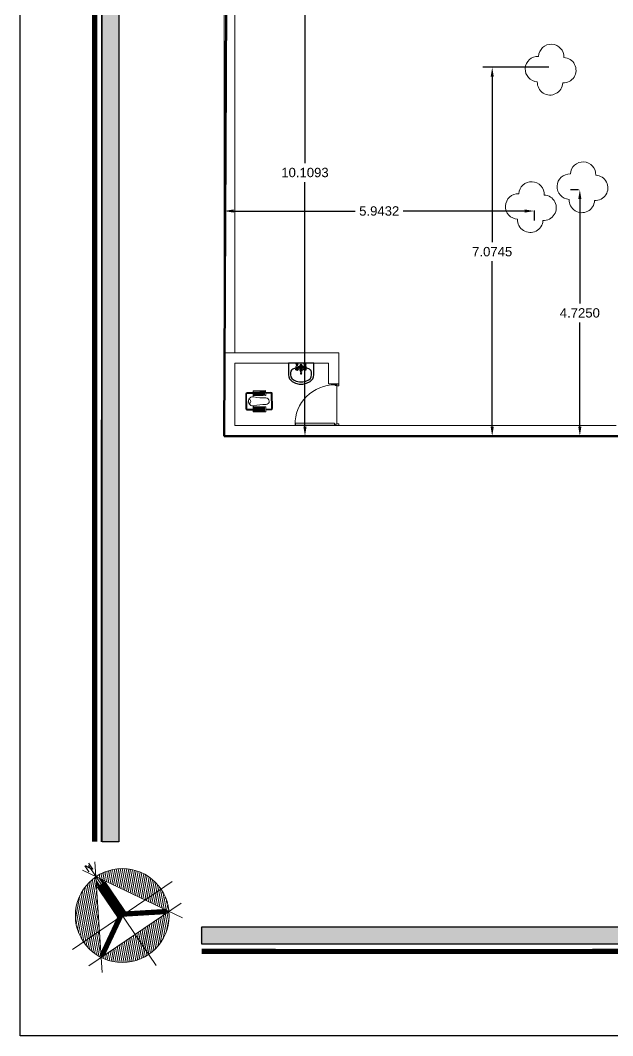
# Model space of a CAD drawing. Header units: inches. Extents: x 70 to 1974, y -315 to 363.
# Drawn here: x 101.33 to 112.69, y -314.66 to -295.18 of the extents above; entities that cross this region are included whole.
import ezdxf

# ---------------------------------------------------------------- set-up
doc = ezdxf.new("R2010")
doc.units = ezdxf.units.IN
doc.header["$MEASUREMENT"] = 0
doc.linetypes.add('Ncc_0', pattern=[28, 4, 4, 4, 4, 4, 4, 4])
for name, color, linetype, lineweight in [('1', 19, 'Continuous', 5), ('3', 244, 'Continuous', 20), ('Building', 252, 'Ncc_0', 0), ('LAYER1', 8, 'Continuous', 9), ('Single_Tree', 3, 'Ncc_0', 0)]:
    doc.layers.add(name, color=color, linetype=linetype, lineweight=lineweight)
for name, color, linetype in [('7', 7, 'Continuous'), ('Dimention', 7, 'Continuous'), ('fer', 8, 'Continuous')]:
    doc.layers.add(name, color=color, linetype=linetype)
doc.styles.add('ROMANTICBOLD', font='romb____.pfb')
doc.styles.get("Standard").update_dxf_attribs({"font": 'arial.ttf'})
doc.dimstyles.get("Standard").update_dxf_attribs({"dimtxt": 0.18, "dimasz": 0.18, "dimexe": 0.18, "dimexo": 0.0625, "dimgap": 0.09, "dimtad": 0, "dimtih": 1, "dimtoh": 1, "dimdec": 4, "dimzin": 0, "dimdsep": 46, "dimtxsty": 'Standard', "dimcen": 0.09, "dimadec": 0, "dimazin": 0, "dimtfac": 1, "dimtdec": 4, "dimtofl": 0, "dimtmove": 0, "dimatfit": 3, "dimfxl": 0, "dimtolj": 1, "dimtzin": 0, "dimarcsym": 0})
pattern_1 = [(79.1706, (-480.110343, -200.36177), (-0.0368391, 0.007047), [])]

# ---------------------------------------------------------------- blocks, each defined once
blk = doc.blocks.new('k1')
at = {"true_color": 0x636466}
h = blk.add_hatch(color=251, dxfattribs=at)
h.dxf.hatch_style = 1
h.paths.add_polyline_path([(-480.494, -162.334), (-480.494, -163.026), (-480.494, -198.947), (-480.18, -198.947), (-480.18, -162.334)])
h = blk.add_hatch(color=251, dxfattribs=at)
h.dxf.hatch_style = 1
h.paths.add_polyline_path([(-454.827, -165.571), (-455.45, -165.571), (-455.45, -165.709), (-454.827, -165.709)])
h.paths.add_polyline_path([(-454.689, -165.571), (-454.827, -165.571), (-454.827, -165.709), (-454.689, -165.709)])
h.paths.add_polyline_path([(-454.066, -165.571), (-454.689, -165.571), (-454.689, -165.709), (-454.204, -165.709), (-454.204, -166.955), (-454.827, -166.955), (-454.827, -167.646), (-454.689, -167.646), (-454.689, -167.093), (-454.066, -167.093)])
h.paths.add_polyline_path([(-454.689, -165.709), (-454.827, -165.709), (-454.827, -166.263), (-455.45, -166.263), (-455.45, -167.785), (-454.204, -167.785), (-454.204, -169.03), (-454.827, -169.03), (-454.827, -169.722), (-454.689, -169.722), (-454.689, -169.168), (-454.066, -169.168), (-454.066, -167.646), (-455.311, -167.646), (-455.311, -166.401), (-454.689, -166.401)])
h.paths.add_polyline_path([(-454.689, -167.785), (-454.827, -167.785), (-454.827, -168.338), (-455.45, -168.338), (-455.45, -169.722), (-455.311, -169.722), (-455.311, -168.477), (-454.689, -168.477)], flags=17)
h.paths.add_polyline_path([(-454.066, -169.722), (-455.45, -169.722), (-455.45, -169.86), (-454.204, -169.86), (-454.204, -171.105), (-454.827, -171.105), (-454.827, -171.797), (-454.689, -171.797), (-454.689, -171.244), (-454.066, -171.244)])
h.paths.add_polyline_path([(-458.689, -165.015), (-454.915, -165.015), (-454.915, -164.564), (-458.689, -164.564)], flags=9)
h.paths.add_polyline_path([(-467.609, -178.781), (-470.907, -178.781), (-470.907, -178.172), (-467.609, -178.172)], flags=9)
h.paths.add_polyline_path([(-466.931, -177.119), (-469.487, -177.119), (-469.487, -176.346), (-466.931, -176.346)], flags=9)
h.paths.add_polyline_path([(-467.782, -172.259), (-469.571, -172.259), (-469.571, -171.585), (-467.782, -171.585)], flags=9)
h.paths.add_polyline_path([(-468.551, -174.793), (-470.301, -174.793), (-470.301, -174.365), (-468.551, -174.365)], flags=9)
h.paths.add_polyline_path([(-467.724, -173.49), (-470.475, -173.49), (-470.475, -173.025), (-467.724, -173.025)], flags=9)
h.paths.add_polyline_path([(-470.15, -195.618), (-469.682, -195.65), (-469.586, -195.11), (-470.054, -195.078)], flags=9)
h.paths.add_polyline_path([(-466.57, -183.209), (-469.999, -183.238), (-470.004, -182.668), (-466.574, -182.639)], flags=9)
h.paths.add_polyline_path([(-470.478, -170.528), (-466.284, -170.528), (-466.284, -170.027), (-470.478, -170.027)], flags=9)
h.paths.add_polyline_path([(-470.593, -194.832), (-470.125, -194.864), (-470.03, -194.324), (-470.498, -194.292)], flags=9)
h.paths.add_polyline_path([(-468.421, -194.857), (-469.863, -194.869), (-469.868, -194.262), (-468.426, -194.25)], flags=9)
h.paths.add_polyline_path([(-465.593, -194.845), (-466.798, -194.855), (-466.803, -194.285), (-465.598, -194.275)], flags=9)
h.paths.add_polyline_path([(-467.968, -194.816), (-466.945, -194.848), (-466.85, -194.308), (-467.873, -194.276)], flags=9)
h.paths.add_polyline_path([(-469.799, -184.454), (-469.124, -184.476), (-469.057, -184.093), (-469.732, -184.071)], flags=9)
h.paths.add_polyline_path([(-469.145, -184.223), (-469.056, -184.231), (-469.032, -184.09), (-469.121, -184.082)], flags=9)
h.paths.add_polyline_path([(-470.516, -184.115), (-470.452, -184.122), (-470.433, -184.012), (-470.497, -184.006)], flags=9)
h.paths.add_polyline_path([(-470.604, -184.446), (-470.501, -184.454), (-470.476, -184.31), (-470.579, -184.302)], flags=9)
h.paths.add_polyline_path([(-470.709, -184.394), (-469.787, -184.414), (-469.728, -184.073), (-470.65, -184.053)], flags=9)
h.paths.add_polyline_path([(-469.759, -183.839), (-469.083, -183.861), (-469.017, -183.478), (-469.692, -183.456)], flags=9)
h.paths.add_polyline_path([(-469.105, -183.589), (-469.016, -183.597), (-468.991, -183.457), (-469.08, -183.449)], flags=9)
h.paths.add_polyline_path([(-470.52, -183.503), (-470.456, -183.509), (-470.437, -183.4), (-470.501, -183.394)], flags=9)
h.paths.add_polyline_path([(-470.608, -183.833), (-470.505, -183.841), (-470.48, -183.698), (-470.583, -183.689)], flags=9)
h.paths.add_polyline_path([(-470.714, -183.781), (-469.792, -183.801), (-469.732, -183.46), (-470.654, -183.441)], flags=9)
h.paths.add_polyline_path([(-465.615, -193.071), (-467.555, -193.087), (-467.56, -192.487), (-465.62, -192.471)], flags=9)
h.paths.add_polyline_path([(-465.592, -179.89), (-468.589, -179.915), (-468.594, -179.322), (-465.597, -179.297)], flags=9)
h.paths.add_polyline_path([(-465.602, -175.972), (-467.829, -175.991), (-467.834, -175.398), (-465.607, -175.38)], flags=9)
h.paths.add_polyline_path([(-465.611, -178.776), (-467.693, -178.793), (-467.698, -178.186), (-465.616, -178.168)], flags=9)
h.paths.add_polyline_path([(-465.611, -174.852), (-467.434, -174.868), (-467.439, -174.275), (-465.616, -174.26)], flags=9)
h.paths.add_polyline_path([(-465.613, -173.535), (-467.616, -173.552), (-467.621, -172.975), (-465.618, -172.958)], flags=9)
h.paths.add_polyline_path([(-465.643, -172.095), (-466.68, -172.103), (-466.684, -171.676), (-465.646, -171.667)], flags=9)
h.paths.add_polyline_path([(-465.632, -190.979), (-467.666, -190.979), (-467.666, -190.484), (-465.632, -190.484)], flags=9)
h.paths.add_polyline_path([(-465.506, -186.558), (-470.98, -186.604), (-470.985, -186.027), (-465.511, -185.981)], flags=9)
h.paths.add_polyline_path([(-465.624, -192.028), (-466.566, -192.028), (-466.566, -191.448), (-465.624, -191.448)], flags=9)
h.paths.add_polyline_path([(-465.618, -195.619), (-467.558, -195.636), (-467.562, -195.111), (-465.622, -195.094)], flags=9)
h.paths.add_polyline_path([(-468.93, -195.763), (-469.515, -195.763), (-469.515, -194.968), (-468.93, -194.968)], flags=9)
h.paths.add_polyline_path([(-467.711, -185.632), (-468.726, -185.632), (-468.726, -185.165), (-467.711, -185.165)], flags=9)
h.paths.add_polyline_path([(-465.577, -185.577), (-467.356, -185.592), (-467.359, -185.194), (-465.581, -185.179)], flags=9)
h.paths.add_polyline_path([(-466.799, -185.081), (-470.154, -185.081), (-470.154, -184.609), (-466.799, -184.609)], flags=9)
h.paths.add_polyline_path([(-467.388, -184.431), (-469.055, -184.445), (-469.058, -184.085), (-467.391, -184.071)], flags=9)
h.paths.add_polyline_path([(-467.401, -183.784), (-468.679, -183.795), (-468.683, -183.396), (-467.405, -183.385)], flags=9)
h.paths.add_polyline_path([(-466.172, -184.329), (-466.593, -184.333), (-466.596, -183.978), (-466.175, -183.975)], flags=9)
h.paths.add_polyline_path([(-465.542, -183.897), (-467.195, -183.911), (-467.198, -183.556), (-465.545, -183.542)], flags=9)
h.paths.add_polyline_path([(-465.6, -185.063), (-466.791, -185.073), (-466.795, -184.685), (-465.603, -184.675)], flags=9)
h.paths.add_polyline_path([(-470.839, -185.033), (-470.17, -185.054), (-470.108, -184.701), (-470.777, -184.68)], flags=9)
h.paths.add_polyline_path([(-455.704, -188.448), (-455.753, -188.448), (-455.753, -188.3), (-455.704, -188.3)], flags=9)
h.paths.add_polyline_path([(-454.642, -188.538), (-455.695, -188.538), (-455.695, -188.141), (-454.642, -188.141)], flags=9)
h.paths.add_polyline_path([(-455.268, -187.412), (-455.317, -187.412), (-455.317, -187.264), (-455.268, -187.264)], flags=9)
h.paths.add_polyline_path([(-454.615, -187.519), (-455.25, -187.519), (-455.25, -187.094), (-454.615, -187.094)], flags=9)
h.paths.add_polyline_path([(-455.108, -180.209), (-455.157, -180.209), (-455.157, -180.061), (-455.108, -180.061)], flags=9)
h.paths.add_polyline_path([(-454.89, -181.06), (-454.939, -181.06), (-454.939, -180.912), (-454.89, -180.912)], flags=9)
h.paths.add_polyline_path([(-454.979, -182.003), (-455.028, -182.003), (-455.028, -181.855), (-454.979, -181.855)], flags=9)
h.paths.add_polyline_path([(-455.364, -183.852), (-455.413, -183.852), (-455.413, -183.704), (-455.364, -183.704)], flags=9)
h.paths.add_polyline_path([(-455.483, -184.728), (-455.532, -184.728), (-455.532, -184.58), (-455.483, -184.58)], flags=9)
h.paths.add_polyline_path([(-454.638, -186.542), (-455.319, -186.542), (-455.319, -186.117), (-454.638, -186.117)], flags=9)
h.paths.add_polyline_path([(-454.134, -187.483), (-454.69, -187.483), (-454.69, -187.14), (-454.134, -187.14)], flags=9)
h.paths.add_polyline_path([(-454.134, -186.498), (-454.69, -186.498), (-454.69, -186.156), (-454.134, -186.156)], flags=9)
h.paths.add_polyline_path([(-454.125, -184.832), (-455.493, -184.832), (-455.493, -184.383), (-454.125, -184.383)], flags=9)
h.paths.add_polyline_path([(-454.092, -184.051), (-455.371, -184.051), (-455.371, -183.507), (-454.092, -183.507)], flags=9)
h.paths.add_polyline_path([(-454.262, -182.105), (-454.954, -182.105), (-454.954, -181.68), (-454.262, -181.68)], flags=9)
h.paths.add_polyline_path([(-454.281, -181.174), (-454.887, -181.174), (-454.887, -180.729), (-454.281, -180.729)], flags=9)
h.paths.add_polyline_path([(-454.146, -180.322), (-455.083, -180.322), (-455.083, -179.872), (-454.146, -179.872)], flags=9)
h.paths.add_polyline_path([(-454.078, -173.263), (-457.348, -173.32), (-457.364, -172.388), (-454.094, -172.33)], flags=9)
h.paths.add_polyline_path([(-454.137, -185.417), (-455.191, -185.417), (-455.191, -185.149), (-454.137, -185.149)], flags=9)
h.paths.add_polyline_path([(-454.116, -185.96), (-455.045, -185.96), (-455.045, -185.69), (-454.116, -185.69)], flags=9)
h.paths.add_polyline_path([(-454.087, -190.734), (-454.831, -190.734), (-454.831, -190.43), (-454.087, -190.43)], flags=9)
h.paths.add_polyline_path([(-454.134, -188.532), (-454.69, -188.532), (-454.69, -188.19), (-454.134, -188.19)], flags=9)
h.paths.add_polyline_path([(-455.303, -186.432), (-455.352, -186.432), (-455.352, -186.285), (-455.303, -186.285)], flags=9)
h.paths.add_polyline_path([(-455.588, -190.804), (-456.639, -190.804), (-456.639, -190.392), (-455.588, -190.392)], flags=9)
h.paths.add_polyline_path([(-454.1, -190.156), (-454.85, -190.156), (-454.85, -189.834), (-454.1, -189.834)], flags=9)
h.paths.add_polyline_path([(-456.531, -190.139), (-455.724, -190.139), (-455.724, -189.861), (-456.531, -189.861)], flags=9)
h.paths.add_polyline_path([(-454.233, -175.658), (-456.156, -175.658), (-456.156, -175.326), (-454.233, -175.326)], flags=9)
h = blk.add_hatch(color=251, dxfattribs=at)
h.dxf.hatch_style = 1
h.paths.add_polyline_path([(-455.964, -200.582), (-463.898, -200.582), (-478.607, -200.582), (-478.607, -200.896), (-455.964, -200.896)])
at = {"layer": '3'}
h = blk.add_hatch(dxfattribs=at)
h.set_pattern_fill('ANSI31', color=256, scale=0.300057, angle=34.1706)
h.set_pattern_definition(pattern_1)
h.paths.add_polyline_path([(-480.616, -199.617), (-480.549, -200.659), (-480.855, -200.867, -0.414214)])
h = blk.add_hatch(dxfattribs=at)
h.set_pattern_fill('ANSI31', color=256, scale=0.300057, angle=34.1706)
h.set_pattern_definition(pattern_1)
h.paths.add_polyline_path([(-480.616, -199.617), (-479.672, -200.064), (-479.366, -199.856, 0.414214)])
h = blk.add_hatch(dxfattribs=at)
h.set_pattern_fill('ANSI31', color=256, scale=0.300057, angle=34.1706)
h.set_pattern_definition(pattern_1)
h.paths.add_polyline_path([(-479.672, -200.064), (-479.366, -199.856, -0.127479), (-479.214, -200.282)])
h = blk.add_hatch(dxfattribs=at)
h.set_pattern_fill('ANSI31', color=256, scale=0.300057, angle=34.1706)
h.set_pattern_definition(pattern_1)
h.paths.add_polyline_path([(-479.21, -200.362, 0.022306), (-479.214, -200.282), (-480.516, -201.165, 0.55871)])
h = blk.add_hatch(dxfattribs=at)
h.set_pattern_fill('ANSI31', color=256, scale=0.300057, angle=34.1706)
h.set_pattern_definition(pattern_1)
h.paths.add_polyline_path([(-479.865, -200.724), (-479.605, -201.107, 0.248537), (-479.21, -200.362, 0.022306), (-479.214, -200.282)])
h = blk.add_hatch(dxfattribs=at)
h.set_pattern_fill('ANSI31', color=256, scale=0.300057, angle=34.1706)
h.set_pattern_definition(pattern_1)
h.paths.add_polyline_path([(-480.516, -201.165), (-480.549, -200.659), (-480.855, -200.867, 0.127479)])
for p, q in [((-480.178, -162.634), (-480.178, -198.949)), ((-478.592, -200.906), (-455.337, -200.906))]:
    blk.add_line(p, q)
for points in [[(-452.366, -202.667), (-482.066, -202.667), (-482.066, -160.662), (-452.366, -160.662)], [(-482.066, -160.662), (-452.366, -160.662), (-452.366, -202.667), (-482.066, -202.667)], [(-478.592, -200.906), (-455.963, -200.906), (-455.963, -200.582), (-478.592, -200.582)]]:
    blk.add_lwpolyline(points, close=True)
blk.add_lwpolyline([(-480.178, -162.634), (-480.178, -198.949), (-480.495, -198.949), (-480.495, -162.319), (-480.178, -162.319)])
for p, q in [((-479.46, -201.319), (-480.76, -199.404)), ((-480.497, -201.453), (-480.634, -199.33)), ((-480.876, -199.494), (-478.954, -200.405)), ((-479.153, -199.712), (-481.068, -201.012)), ((-480.021, -200.356), (-480.454, -199.718)), ((-478.978, -200.122), (-480.751, -201.325)), ((-480.492, -201.115), (-480.516, -201.165))]:
    blk.add_line(p, q, dxfattribs=at)
at = {"layer": '3', "const_width": 0.1}
for points in [[(-480.641, -192.137), (-480.641, -162.319)], [(-480.641, -198.946), (-480.641, -162.319)], [(-480.492, -201.115), (-480.153, -200.391), (-480.561, -199.79)], [(-479.27, -200.285), (-480.068, -200.333), (-480.476, -199.732)], [(-455.063, -201.058), (-478.589, -201.05)], [(-465.54, -201.05), (-471.094, -201.05)]]:
    blk.add_lwpolyline(points, dxfattribs=at)
at = {"layer": '3'}
blk.add_circle((-480.11, -200.362), 0.9, dxfattribs=at)
for points in [[(-480.478, -199.682), (-480.454, -199.718), (-480.57, -199.639), (-480.497, -199.747)], [(-480.606, -199.769), (-480.582, -199.805), (-480.613, -199.668), (-480.539, -199.776)], [(-479.262, -200.259), (-479.271, -200.259), (-479.214, -200.282), (-479.27, -200.285)], [(-479.268, -200.311), (-479.255, -200.31), (-479.27, -200.285), (-479.214, -200.282)], [(-480.519, -201.112), (-480.515, -201.104), (-480.516, -201.165), (-480.492, -201.115)], [(-480.469, -201.126), (-480.474, -201.137), (-480.492, -201.115), (-480.516, -201.165)]]:
    blk.add_solid(points, dxfattribs=at)
at = {"layer": '7', "lineweight": 30}
blk.add_line((-480.506, -198.946), (-480.503, -162.319), dxfattribs=at)
at = {"layer": '3', "style": 'ROMANTICBOLD'}
blk.add_text(' N ', height=0.1452, rotation=34.1994, dxfattribs=at).set_placement((-480.814, -199.571))
blk = doc.blocks.new('DR100K')
at = {"color": 0}
blk.add_line((-0.046, -0.052), (-0.954, -0.052), dxfattribs=at)
at = {"color": 0, "linetype": 'Continuous'}
for p, q in [((-0.059, -0.573), (-0.059, -0.107)), ((-0.059, -0.107), (-0.02, -0.107)), ((-0.019, -0.107), (-0.019, -0.092)), ((-0.019, -0.092), (-0.011, -0.092)), ((-0.011, -0.092), (-0.011, -0.573)), ((-0.059, -1.039), (-0.059, -0.573)), ((-0.011, -0.573), (-0.011, -1.054)), ((-0.02, -1.039), (-0.059, -1.039)), ((-0.019, -1.054), (-0.019, -1.039)), ((-0.011, -1.054), (-0.019, -1.054))]:
    blk.add_line(p, q, dxfattribs=at)
for points in [[(-0.954, -0.052), (-0.954, 0), (-1, 0), (-1, -0.092), (-0.966, -0.092), (-0.966, -0.052)], [(-0.046, -0.052), (-0.046, 0), (0, 0), (0, -0.092), (-0.034, -0.092), (-0.034, -0.052)], [(-0.956, -0.051), (-0.956, -0.002), (-0.998, -0.002), (-0.998, -0.09), (-0.968, -0.09), (-0.968, -0.051)], [(-0.044, -0.051), (-0.044, -0.002), (-0.002, -0.002), (-0.002, -0.09), (-0.032, -0.09), (-0.032, -0.051)]]:
    blk.add_lwpolyline(points, close=True, dxfattribs=at)
blk.add_arc((-0.029, -0.103), 0.951, 179.3821, 270.6161, dxfattribs=at)
blk = doc.blocks.new('KHALAF')
at = {"layer": 'LAYER1', "linetype": 'Continuous'}
for p, q in [((-0.462, -0.185), (-0.378, -0.185)), ((-0.462, -0.205), (-0.378, -0.205)), ((-0.462, -0.225), (-0.378, -0.225)), ((-0.013, -0.185), (-0.097, -0.185)), ((-0.013, -0.205), (-0.097, -0.205)), ((-0.013, -0.225), (-0.097, -0.225)), ((-0.462, -0.245), (-0.378, -0.245)), ((-0.462, -0.265), (-0.378, -0.265)), ((-0.462, -0.285), (-0.378, -0.285)), ((-0.462, -0.305), (-0.378, -0.305)), ((-0.462, -0.325), (-0.378, -0.325)), ((-0.462, -0.345), (-0.378, -0.345)), ((-0.462, -0.365), (-0.378, -0.365)), ((-0.462, -0.385), (-0.378, -0.385)), ((-0.462, -0.405), (-0.378, -0.405)), ((-0.462, -0.425), (-0.378, -0.425)), ((-0.013, -0.245), (-0.097, -0.245)), ((-0.013, -0.265), (-0.097, -0.265)), ((-0.013, -0.285), (-0.097, -0.285)), ((-0.013, -0.305), (-0.097, -0.305)), ((-0.013, -0.325), (-0.097, -0.325)), ((-0.013, -0.345), (-0.097, -0.345)), ((-0.013, -0.365), (-0.097, -0.365)), ((-0.013, -0.385), (-0.097, -0.385)), ((-0.013, -0.405), (-0.097, -0.405)), ((-0.013, -0.425), (-0.097, -0.425))]:
    blk.add_line(p, q, dxfattribs=at)
for points in [[(-0.477, -0.168), (-0.477, -0.453), (-0.364, -0.453), (-0.364, -0.168)], [(0.002, -0.168), (0.002, -0.453), (-0.111, -0.453), (-0.111, -0.168)]]:
    blk.add_lwpolyline(points, close=True, dxfattribs=at)
for points in [[(-0.438, -0.168), (-0.438, -0.031, -0.414214), (-0.408, -0.001), (-0.068, -0.001, -0.414214), (-0.038, -0.031), (-0.038, -0.168, -0.414214)], [(-0.418, -0.168), (-0.418, -0.031, -0.414214), (-0.408, -0.021), (-0.068, -0.021, -0.414214), (-0.058, -0.031), (-0.058, -0.168, -0.414214)], [(-0.038, -0.453), (-0.038, -0.571, -0.414214), (-0.068, -0.601), (-0.408, -0.601, -0.414214), (-0.438, -0.571), (-0.438, -0.453)], [(-0.058, -0.453), (-0.058, -0.571, -0.414214), (-0.068, -0.581), (-0.408, -0.581, -0.414214), (-0.418, -0.571)], [(-0.418, -0.571), (-0.418, -0.453, -0.414214)]]:
    blk.add_lwpolyline(points, format="xyb", dxfattribs=at)
for centre, radius, start, end in [((-0.238, -0.162), 0.103, 90, 192.2454), ((-1.509, -0.438), 1.199, 359.0688, 12.2454), ((-0.238, -0.065), 0.0484, 186.9447, 353.0553), ((-0.238, -0.162), 0.103, 347.7546, 90), ((1.034, -0.438), 1.199, 167.7546, 180.9312), ((-0.238, -0.459), 0.0733, 179.0688, 270), ((-0.238, -0.459), 0.0733, 270, 0.9312)]:
    blk.add_arc(centre, radius, start, end, dxfattribs=at)
blk = doc.blocks.new('DASTSHO')
at = {"layer": 'fer', "linetype": 'Continuous'}
h = blk.add_hatch(dxfattribs=at)
h.set_pattern_fill('EMPTY_FILL', color=256, scale=1000000.0, style=0)
h.set_pattern_definition([(0, (1000000, 1000000), (0, 1000000), [1e-05, -1000000])])
h.paths.add_polyline_path([(-0.3, 0), (-0.3, -0.28), (-0.297, -0.312), (-0.289, -0.342), (-0.276, -0.371), (-0.259, -0.398), (-0.237, -0.421), (-0.211, -0.44), (-0.145, -0.473), (-0.074, -0.493), (0, -0.5), (0.074, -0.493), (0.145, -0.473), (0.211, -0.44), (0.237, -0.421), (0.259, -0.398), (0.276, -0.371), (0.289, -0.342), (0.297, -0.312), (0.3, -0.28), (0.3, 0)], flags=0)
at = {"layer": 'fer', "linetype": 'ByBlock'}
for p, q in [((-0.3, 0), (-0.3, -0.28)), ((-0.27, 0), (-0.3, 0)), ((0.27, 0), (-0.27, 0)), ((0.3, 0), (0.27, 0)), ((0.3, -0.28), (0.3, 0)), ((-0.248, -0.206), (-0.25, -0.224)), ((-0.25, -0.224), (-0.25, -0.28)), ((-0.242, -0.189), (-0.248, -0.206)), ((-0.232, -0.172), (-0.242, -0.189)), ((-0.218, -0.157), (-0.232, -0.172)), ((-0.201, -0.145), (-0.218, -0.157)), ((-0.181, -0.134), (-0.201, -0.145)), ((-0.159, -0.127), (-0.181, -0.134)), ((-0.136, -0.122), (-0.159, -0.127)), ((-0.112, -0.12), (-0.136, -0.122)), ((-0.014, -0.12), (-0.112, -0.12)), ((0.112, -0.12), (0.008, -0.12)), ((0.136, -0.122), (0.112, -0.12)), ((0.159, -0.127), (0.136, -0.122)), ((0.181, -0.134), (0.159, -0.127)), ((0.201, -0.145), (0.181, -0.134)), ((0.218, -0.157), (0.201, -0.145)), ((0.232, -0.172), (0.218, -0.157)), ((0.242, -0.189), (0.232, -0.172)), ((0.248, -0.206), (0.242, -0.189)), ((0.25, -0.224), (0.248, -0.206)), ((0.25, -0.28), (0.25, -0.224))]:
    blk.add_line(p, q, dxfattribs=at)
at = {"layer": 'fer'}
for p, q in [((-0.124, -0.104), (-0.118, -0.113)), ((-0.123, -0.153), (-0.118, -0.121)), ((-0.123, -0.16), (-0.123, -0.153)), ((-0.123, -0.16), (-0.123, -0.153)), ((-0.12, -0.153), (-0.116, -0.121)), ((-0.12, -0.16), (-0.12, -0.153)), ((-0.115, -0.121), (-0.119, -0.153)), ((-0.119, -0.16), (-0.119, -0.153)), ((-0.073, -0.164), (-0.119, -0.164)), ((-0.118, -0.121), (-0.118, -0.113)), ((-0.074, -0.113), (-0.118, -0.113)), ((-0.118, -0.153), (-0.114, -0.121)), ((-0.074, -0.121), (-0.118, -0.121)), ((-0.118, -0.16), (-0.118, -0.153)), ((-0.116, -0.018), (-0.076, -0.018)), ((-0.116, -0.023), (-0.116, -0.018)), ((-0.116, -0.023), (-0.076, -0.023)), ((-0.116, -0.023), (-0.106, -0.038)), ((-0.113, -0.121), (-0.116, -0.153)), ((-0.116, -0.16), (-0.116, -0.153)), ((-0.115, -0.153), (-0.112, -0.121)), ((-0.115, -0.16), (-0.115, -0.153)), ((-0.114, -0.153), (-0.11, -0.121)), ((-0.114, -0.16), (-0.114, -0.153)), ((-0.108, -0.153), (-0.106, -0.121)), ((-0.108, -0.164), (-0.108, -0.153)), ((-0.106, -0.047), (-0.106, -0.038)), ((-0.106, -0.153), (-0.104, -0.121)), ((-0.106, -0.164), (-0.106, -0.153)), ((-0.105, -0.165), (-0.105, -0.164)), ((-0.102, -0.121), (-0.103, -0.153)), ((-0.103, -0.164), (-0.103, -0.153)), ((-0.091, -0.169), (-0.101, -0.169)), ((-0.098, -0.153), (-0.098, -0.121)), ((-0.098, -0.164), (-0.098, -0.153)), ((-0.098, -0.164), (-0.098, -0.153)), ((-0.096, -0.164), (-0.096, -0.121)), ((-0.094, -0.153), (-0.094, -0.121)), ((-0.094, -0.164), (-0.094, -0.153)), ((-0.09, -0.121), (-0.089, -0.153)), ((-0.089, -0.164), (-0.089, -0.153)), ((-0.087, -0.153), (-0.088, -0.121)), ((-0.087, -0.164), (-0.087, -0.153)), ((-0.087, -0.165), (-0.087, -0.164)), ((-0.076, -0.023), (-0.086, -0.038)), ((-0.086, -0.071), (-0.086, -0.038)), ((-0.084, -0.153), (-0.086, -0.121)), ((-0.084, -0.164), (-0.084, -0.153)), ((-0.079, -0.153), (-0.082, -0.121)), ((-0.077, -0.153), (-0.08, -0.121)), ((-0.079, -0.121), (-0.076, -0.153)), ((-0.079, -0.16), (-0.079, -0.153)), ((-0.074, -0.153), (-0.078, -0.121)), ((-0.077, -0.121), (-0.073, -0.153)), ((-0.077, -0.16), (-0.077, -0.153)), ((-0.076, -0.023), (-0.076, -0.018)), ((-0.072, -0.153), (-0.076, -0.121)), ((-0.076, -0.16), (-0.076, -0.153)), ((-0.073, -0.111), (-0.074, -0.113)), ((-0.074, -0.121), (-0.074, -0.113)), ((-0.069, -0.153), (-0.074, -0.121)), ((-0.074, -0.16), (-0.074, -0.153)), ((-0.073, -0.16), (-0.073, -0.153)), ((-0.072, -0.16), (-0.072, -0.153)), ((-0.069, -0.16), (-0.069, -0.153)), ((-0.069, -0.16), (-0.069, -0.153)), ((-0.061, -0.104), (-0.066, -0.106)), ((-0.057, -0.079), (-0.023, -0.079)), ((-0.04, -0.099), (-0.018, -0.099)), ((-0.028, -0.16), (-0.013, -0.196)), ((-0.014, -0.118), (-0.026, -0.066)), ((-0.016, -0.054), (0.01, -0.054)), ((-0.013, -0.196), (0.007, -0.196)), ((-0.012, -0.14), (-0.012, -0.083)), ((0.005, -0.14), (0.005, -0.083)), ((0.022, -0.16), (0.007, -0.196)), ((0.008, -0.118), (0.02, -0.066)), ((0.034, -0.099), (0.012, -0.099)), ((0.051, -0.079), (0.017, -0.079)), ((0.055, -0.104), (0.06, -0.106)), ((0.063, -0.153), (0.068, -0.121)), ((0.063, -0.16), (0.063, -0.153)), ((0.063, -0.16), (0.063, -0.153)), ((0.066, -0.153), (0.07, -0.121)), ((0.066, -0.16), (0.066, -0.153)), ((0.067, -0.111), (0.068, -0.113)), ((0.071, -0.121), (0.067, -0.153)), ((0.067, -0.16), (0.067, -0.153)), ((0.067, -0.164), (0.113, -0.164)), ((0.068, -0.113), (0.112, -0.113)), ((0.068, -0.121), (0.068, -0.113)), ((0.068, -0.121), (0.112, -0.121)), ((0.068, -0.153), (0.072, -0.121)), ((0.068, -0.16), (0.068, -0.153)), ((0.073, -0.121), (0.069, -0.153)), ((0.069, -0.16), (0.069, -0.153)), ((0.07, -0.023), (0.07, -0.018)), ((0.11, -0.018), (0.07, -0.018)), ((0.07, -0.023), (0.08, -0.038)), ((0.11, -0.023), (0.07, -0.023)), ((0.071, -0.153), (0.074, -0.121)), ((0.071, -0.16), (0.071, -0.153)), ((0.072, -0.153), (0.075, -0.121)), ((0.072, -0.16), (0.072, -0.153)), ((0.077, -0.153), (0.079, -0.121)), ((0.077, -0.164), (0.077, -0.153)), ((0.08, -0.071), (0.08, -0.038)), ((0.08, -0.153), (0.082, -0.121)), ((0.08, -0.164), (0.08, -0.153)), ((0.081, -0.165), (0.081, -0.164)), ((0.084, -0.121), (0.083, -0.153)), ((0.083, -0.164), (0.083, -0.153)), ((0.085, -0.169), (0.095, -0.169)), ((0.088, -0.153), (0.088, -0.121)), ((0.088, -0.164), (0.088, -0.153)), ((0.09, -0.164), (0.09, -0.121)), ((0.092, -0.153), (0.092, -0.121)), ((0.092, -0.164), (0.092, -0.153)), ((0.092, -0.164), (0.092, -0.153)), ((0.095, -0.121), (0.096, -0.153)), ((0.096, -0.164), (0.096, -0.153)), ((0.099, -0.153), (0.098, -0.121)), ((0.099, -0.164), (0.099, -0.153)), ((0.099, -0.165), (0.099, -0.164)), ((0.11, -0.023), (0.1, -0.038)), ((0.1, -0.047), (0.1, -0.038)), ((0.102, -0.153), (0.1, -0.121)), ((0.102, -0.164), (0.102, -0.153)), ((0.107, -0.153), (0.104, -0.121)), ((0.109, -0.153), (0.105, -0.121)), ((0.106, -0.121), (0.11, -0.153)), ((0.107, -0.16), (0.107, -0.153)), ((0.112, -0.153), (0.108, -0.121)), ((0.108, -0.121), (0.113, -0.153)), ((0.109, -0.16), (0.109, -0.153)), ((0.11, -0.023), (0.11, -0.018)), ((0.114, -0.153), (0.11, -0.121)), ((0.11, -0.16), (0.11, -0.153)), ((0.117, -0.104), (0.112, -0.113)), ((0.112, -0.121), (0.112, -0.113)), ((0.116, -0.153), (0.112, -0.121)), ((0.112, -0.16), (0.112, -0.153)), ((0.113, -0.16), (0.113, -0.153)), ((0.114, -0.16), (0.114, -0.153)), ((0.116, -0.16), (0.116, -0.153)), ((0.117, -0.16), (0.117, -0.153))]:
    blk.add_line(p, q, dxfattribs=at)
at = {"layer": 'fer', "linetype": 'ByBlock'}
blk.add_lwpolyline([(0, -0.224), (-0.012, -0.229), (-0.018, -0.241), (-0.012, -0.254), (0, -0.259), (0.012, -0.254), (0.018, -0.241), (0.012, -0.229)], close=True, dxfattribs=at)
blk.add_lwpolyline([(0, -0.224), (-0.012, -0.229), (-0.018, -0.241), (-0.012, -0.254), (0, -0.259), (0.012, -0.254), (0.018, -0.241), (0.012, -0.229)], close=True, dxfattribs=at)
for points in [[(-0.3, -0.28), (-0.294, -0.327), (-0.276, -0.371), (-0.248, -0.41), (-0.211, -0.44)], [(-0.25, -0.28), (-0.242, -0.326), (-0.22, -0.366), (-0.185, -0.397)], [(-0.211, -0.44), (-0.131, -0.478), (-0.044, -0.498), (0.044, -0.498), (0.131, -0.478), (0.211, -0.44)], [(-0.185, -0.397), (-0.115, -0.431), (-0.039, -0.448), (0.039, -0.448), (0.115, -0.431), (0.185, -0.397)], [(0.185, -0.397), (0.22, -0.366), (0.242, -0.326), (0.25, -0.28)], [(0.211, -0.44), (0.248, -0.41), (0.276, -0.371), (0.294, -0.327), (0.3, -0.28)]]:
    blk.add_lwpolyline(points, dxfattribs=at)
at = {"layer": 'fer'}
for centre, radius in [((-0.003, -0.041), 0.0131), ((-0.003, -0.083), 0.00838), ((-0.003, -0.041), 0.00814), ((-0.003, -0.083), 0.00638)]:
    blk.add_circle(centre, radius, dxfattribs=at)
for centre, radius, start, end in [((-0.096, -0.097), 0.0282, 140.0876, 192.9962), ((-0.119, -0.16), 0.004, 180, 270), ((-0.119, -0.16), 0.004, 180, 270), ((-0.116, -0.16), 0.004, 180, 270), ((-0.115, -0.16), 0.004, 180, 270), ((-0.156, -0.047), 0.05, 320.0876, 0), ((-0.114, -0.16), 0.004, 180, 270), ((-0.112, -0.16), 0.004, 180, 270), ((-0.111, -0.16), 0.004, 180, 270), ((-0.11, -0.16), 0.004, 180, 270), ((-0.101, -0.165), 0.004, 180, 270), ((-0.091, -0.165), 0.004, 270, 0), ((-0.096, -0.097), 0.0282, 60.122, 69.2491), ((-0.083, -0.16), 0.004, 270, 0), ((-0.057, -0.029), 0.05, 240.122, 270), ((-0.081, -0.16), 0.004, 270, 0), ((-0.08, -0.16), 0.004, 270, 0), ((-0.078, -0.16), 0.004, 270, 0), ((-0.077, -0.16), 0.004, 270, 0), ((-0.076, -0.16), 0.004, 270, 0), ((-0.04, -0.149), 0.05, 90, 130.3983), ((-0.073, -0.16), 0.004, 270, 0), ((-0.073, -0.16), 0.004, 270, 0), ((-0.003, -0.068), 0.0279, 117.5903, 204.3145), ((-0.003, -0.091), 0.0279, 196.9433, 246.1873), ((-0.068, -0.123), 0.0542, 317.6979, 11.2911), ((-0.016, -0.064), 0.01, 90, 186.4645), ((0.025, -0.161), 0.0425, 149.7923, 221.2189), ((-0.003, -0.186), 0.005, 221.2189, 318.7811), ((-0.031, -0.161), 0.0425, 318.7811, 30.2077), ((0.062, -0.123), 0.0542, 168.7089, 222.3021), ((-0.003, -0.091), 0.0279, 293.8127, 343.0567), ((-0.003, -0.068), 0.0279, 335.6855, 62.4097), ((0.01, -0.064), 0.01, 353.5355, 90), ((0.034, -0.149), 0.05, 49.6017, 90), ((0.051, -0.029), 0.05, 270, 299.878), ((0.067, -0.16), 0.004, 180, 270), ((0.067, -0.16), 0.004, 180, 270), ((0.07, -0.16), 0.004, 180, 270), ((0.071, -0.16), 0.004, 180, 270), ((0.072, -0.16), 0.004, 180, 270), ((0.073, -0.16), 0.004, 180, 270), ((0.075, -0.16), 0.004, 180, 270), ((0.076, -0.16), 0.004, 180, 270), ((0.09, -0.097), 0.0282, 110.7509, 119.878), ((0.085, -0.165), 0.004, 180, 270), ((0.095, -0.165), 0.004, 270, 0), ((0.15, -0.047), 0.05, 180, 219.9124), ((0.103, -0.16), 0.004, 270, 0), ((0.105, -0.16), 0.004, 270, 0), ((0.106, -0.16), 0.004, 270, 0), ((0.108, -0.16), 0.004, 270, 0), ((0.109, -0.16), 0.004, 270, 0), ((0.11, -0.16), 0.004, 270, 0), ((0.09, -0.097), 0.0282, 347.0038, 39.9124), ((0.112, -0.16), 0.004, 270, 0), ((0.113, -0.16), 0.004, 270, 0)]:
    blk.add_arc(centre, radius, start, end, dxfattribs=at)
blk = doc.blocks.new('Ncc_TREE-flat-2-flat-1')
at = {"layer": 'Single_Tree'}
for centre, start, end in [((0, 0.25), 0, 180), ((-0.25, 0), 90, 270), ((0.25, 0), 270, 90), ((0, -0.25), 180, 0)]:
    blk.add_arc(centre, 0.25, start, end, dxfattribs=at)
blk = doc.blocks.new('*D35')
at = {"color": 0, "lineweight": -2, "transparency": 16777216}
for p, q in [((112.032, -298.433), (111.88, -298.433)), ((112.06, -298.613), (112.06, -300.614)), ((112.06, -302.978), (112.06, -300.978)), ((112.032, -303.158), (111.88, -303.158))]:
    blk.add_line(p, q, dxfattribs=at)
at = {"color": 0, "transparency": 16777216}
for points in [[(112.03, -298.613), (112.09, -298.613), (112.06, -298.433)], [(112.03, -302.978), (112.09, -302.978), (112.06, -303.158)]]:
    blk.add_solid(points, dxfattribs=at)
at = {"layer": 'Defpoints', "color": 0, "transparency": 16777216}
for p in [(112.094, -298.433), (112.06, -303.158), (112.094, -303.158)]:
    blk.add_point(p, dxfattribs=at)
at = {"color": 0, "transparency": 16777216, "insert": (112.06, -300.796), "char_height": 0.18, "attachment_point": 5}
blk.add_mtext('\\A1;4.7250', dxfattribs=at)
blk = doc.blocks.new('*D36')
at = {"color": 0, "lineweight": -2, "transparency": 16777216}
for p, q in [((105.24, -298.828), (105.24, -299.021)), ((105.42, -298.841), (107.749, -298.841)), ((111.003, -298.841), (108.674, -298.841)), ((111.183, -298.828), (111.183, -299.021))]:
    blk.add_line(p, q, dxfattribs=at)
at = {"color": 0, "transparency": 16777216}
for points in [[(105.42, -298.811), (105.42, -298.871), (105.24, -298.841)], [(111.003, -298.811), (111.003, -298.871), (111.183, -298.841)]]:
    blk.add_solid(points, dxfattribs=at)
at = {"layer": 'Defpoints', "color": 0, "transparency": 16777216}
for p in [(105.24, -298.766), (111.183, -298.766), (105.24, -298.841)]:
    blk.add_point(p, dxfattribs=at)
at = {"color": 0, "transparency": 16777216, "insert": (108.212, -298.841), "char_height": 0.18, "attachment_point": 5}
blk.add_mtext('\\A1;5.9432', dxfattribs=at)
blk = doc.blocks.new('*D37')
at = {"color": 0, "lineweight": -2, "transparency": 16777216}
for p, q in [((111.465, -296.084), (110.199, -296.084)), ((110.379, -296.264), (110.379, -299.439)), ((110.379, -302.978), (110.379, -299.803)), ((111.464, -303.158), (110.199, -303.158))]:
    blk.add_line(p, q, dxfattribs=at)
at = {"color": 0, "transparency": 16777216}
for points in [[(110.349, -296.264), (110.409, -296.264), (110.379, -296.084)], [(110.349, -302.978), (110.409, -302.978), (110.379, -303.158)]]:
    blk.add_solid(points, dxfattribs=at)
at = {"layer": 'Defpoints', "color": 0, "transparency": 16777216}
for p in [(111.527, -296.084), (110.379, -303.158), (111.527, -303.158)]:
    blk.add_point(p, dxfattribs=at)
at = {"color": 0, "transparency": 16777216, "insert": (110.379, -299.621), "char_height": 0.18, "attachment_point": 5}
blk.add_mtext('\\A1;7.0745', dxfattribs=at)
blk = doc.blocks.new('*D38')
at = {"color": 0, "lineweight": -2, "transparency": 16777216}
for p, q in [((107.255, -293.049), (106.608, -293.049)), ((106.788, -293.229), (106.788, -297.921)), ((106.788, -302.978), (106.788, -298.285)), ((107.255, -303.158), (106.608, -303.158))]:
    blk.add_line(p, q, dxfattribs=at)
at = {"color": 0, "transparency": 16777216}
for points in [[(106.758, -293.229), (106.818, -293.229), (106.788, -293.049)], [(106.758, -302.978), (106.818, -302.978), (106.788, -303.158)]]:
    blk.add_solid(points, dxfattribs=at)
at = {"layer": 'Defpoints', "color": 0, "transparency": 16777216}
for p in [(107.318, -293.049), (106.788, -303.158), (107.318, -303.158)]:
    blk.add_point(p, dxfattribs=at)
at = {"color": 0, "transparency": 16777216, "insert": (106.788, -298.103), "char_height": 0.18, "attachment_point": 5}
blk.add_mtext('\\A1;10.1093', dxfattribs=at)

msp = doc.modelspace()

# ---------------------------------------------------------------- linework, layer by layer
at = {"layer": 'Building', "color": 3, "lineweight": 50, "flags": 128}
msp.add_lwpolyline([(105.24008, -303.15812), (105.30199, -289.36153), (105.35266, -278.07007), (125.35247, -278.15882), (125.24008, -303.15857), (105.24008, -303.15812)], dxfattribs=at)
at = {"layer": 'LAYER1', "linetype": 'ByBlock'}
for p, q in [((105.24008, -293.15812), (105.24008, -303.15812)), ((105.44008, -293.15812), (105.44008, -301.55812)), ((105.24008, -301.55812), (107.44008, -301.55812)), ((107.44008, -301.55812), (107.44008, -302.15812)), ((105.44008, -301.75812), (105.44008, -302.95812)), ((105.44008, -301.75812), (107.24008, -301.75812)), ((107.24008, -301.75812), (107.24008, -302.15812)), ((107.24008, -302.15812), (107.44008, -302.15812)), ((105.44008, -302.95812), (112.75936, -302.95812)), ((105.24008, -303.15812), (112.75936, -303.15812))]:
    msp.add_line(p, q, dxfattribs=at)

# ---------------------------------------------------------------- block references
msp.add_blockref('k1', (583.39411, -111.99361))
at = {"layer": '1', "xscale": 0.8059164504111322, "yscale": 0.8059164504111322, "zscale": 0.8059164504111322}
msp.add_blockref('DASTSHO', (106.71447, -301.75812), dxfattribs=at)
at = {"layer": 'Dimention', "xscale": 0.9755209728100454, "yscale": 0.9755209728100454, "zscale": 0.9755209728100454, "rotation": 357.289540634582}
for p in [(111.49955, -296.12854, 1499.328), (112.11058, -298.38514, 1499.277), (111.12081, -298.76575, 1500.872)]:
    msp.add_blockref('Ncc_TREE-flat-2-flat-1', p, dxfattribs=at)
at = {"layer": 'LAYER1', "xscale": 0.8460000000000035, "yscale": 0.8460000000000035, "zscale": 0.8460000000000035, "rotation": 90.60155419617578}
msp.add_blockref('KHALAF', (105.65039, -302.29141), dxfattribs=at)
at = {"layer": 'LAYER1', "linetype": 'ByBlock', "xscale": 0.800000000000012, "yscale": 0.800000000000012, "zscale": 0.800000000000012, "rotation": 269.9999999995705}
msp.add_blockref('DR100K', (107.44008, -302.95812), dxfattribs=at)

# ---------------------------------------------------------------- dimensions: what is measured, and where the dimension line sits
for p1, p2, distance, picture, middle in [((107.3177, -293.04879), (107.3177, -303.15812), -0.52936, '*D38', (106.78834, -298.10346)), ((111.52702, -296.08381), (111.52686, -303.15827), -1.1483, '*D37', (110.37864, -299.62101)), ((112.09445, -298.43327), (112.09435, -303.15828), -0.03471, '*D35', (112.05968, -300.79577)), ((111.18331, -298.76575), (105.24008, -298.76575), 0.0754, '*D36', (108.21169, -298.84116))]:
    dim = msp.add_aligned_dim(p1=p1, p2=p2, distance=distance, dimstyle='Standard', override={"dimarcsym": 1})
    dim.commit()
    dim.dimension.update_dxf_attribs({"geometry": picture, "text_midpoint": middle})

doc.saveas('drawing.dxf')
